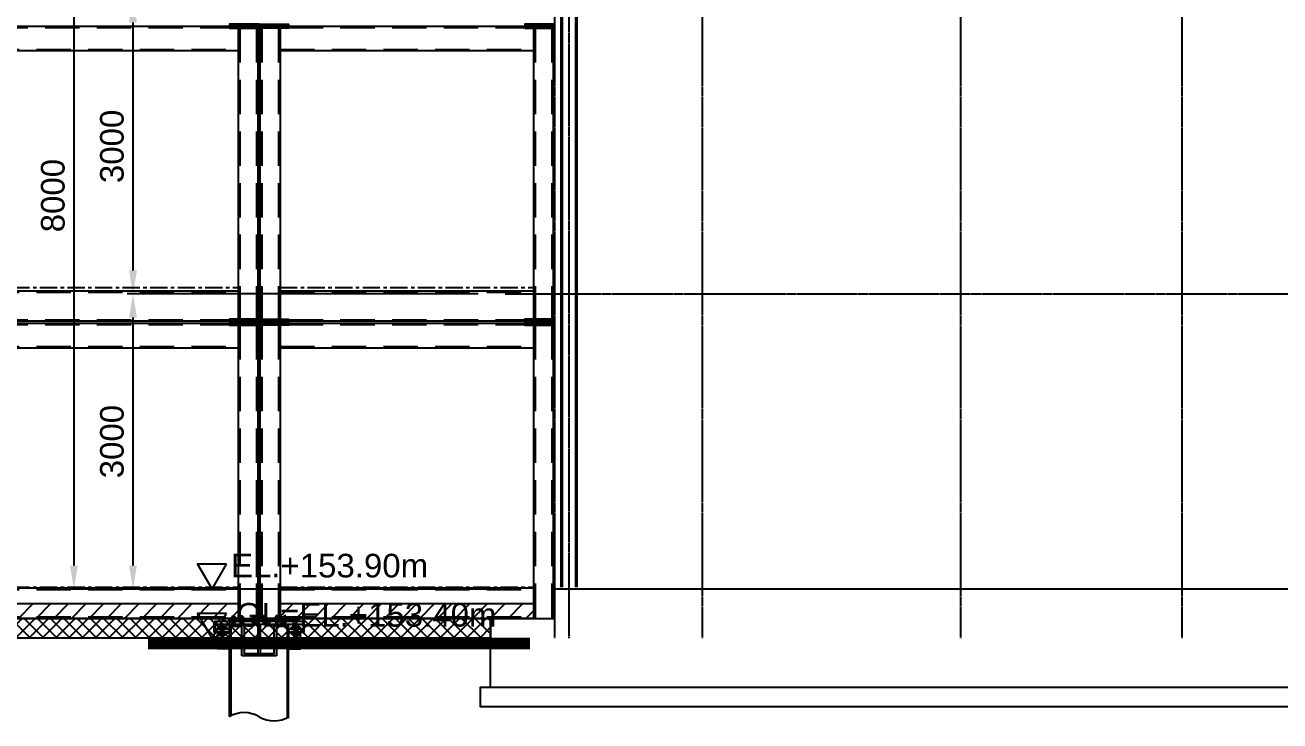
# Model space of a CAD drawing. Header units: millimetres. Extents: x 66027 to 360317, y -114806 to -64032.
# Drawn here: x 304439 to 317186, y -106067 to -98995 of the extents above; entities that cross this region are included whole.
import ezdxf

# ---------------------------------------------------------------- set-up
doc = ezdxf.new("R2010")
doc.units = ezdxf.units.MM
doc.header["$LTSCALE"] = 140
doc.linetypes.add('CENTER', pattern=[2, 1.25, -0.25, 0.25, -0.25])
doc.linetypes.add('HIDDEN', pattern=[0.375, 0.25, -0.125])
doc.layers.get('Defpoints').update_dxf_attribs({"color": 175})
for name, color, linetype in [('AS-CLXM-STEL', 2, 'Continuous'), ('C_CEN', 1, 'CENTER'), ('C_COLUMN-01', 2, 'Continuous'), ('C_CONC', 3, 'Continuous'), ('C_GIRDER', 2, 'Continuous'), ('C_HAT', 253, 'Continuous'), ('C_TEXT_01', 2, 'Continuous'), ('CONC', 3, 'Continuous'), ('DIM-SCALE', 7, 'Continuous'), ('finish', 1, 'Continuous'), ('PLATE', 2, 'Continuous'), ('나사산', 1, 'Continuous'), ('중심선', 1, 'CENTER')]:
    doc.layers.add(name, color=color, linetype=linetype)
doc.styles.add('Arial', font='arial.ttf')
doc.dimstyles.new('일반도면_0050', dxfattribs={"dimtxt": 200, "dimasz": 200, "dimexe": 50, "dimexo": 250, "dimgap": 75, "dimtad": 1, "dimdec": 0, "dimzin": 0, "dimdsep": 46, "dimtxsty": 'Arial', "dimcen": -250, "dimclrd": 7, "dimclre": 7, "dimclrt": 2, "dimadec": 0, "dimazin": 0, "dimtfac": 1, "dimtdec": 0, "dimtix": 1, "dimtmove": 2, "dimatfit": 3, "dimfxl": 1, "dimtolj": 1, "dimtzin": 0, "dimarcsym": 0})

# ---------------------------------------------------------------- blocks, each defined once
blk = doc.blocks.new('*D205')
at = {"layer": 'Defpoints', "color": 0}
for p in [(309341, -96728), (304935, -104728), (309566, -104728)]:
    blk.add_point(p, dxfattribs=at)
at = {"layer": 'DIM-SCALE', "color": 7, "lineweight": -2}
for p, q in [((309041, -96728), (304875, -96728)), ((304935, -96968), (304935, -104488)), ((309266, -104728), (304875, -104728))]:
    blk.add_line(p, q, dxfattribs=at)
at = {"layer": 'DIM-SCALE', "color": 7}
for points in [[(304895, -96968), (304975, -96968), (304935, -96728)], [(304895, -104488), (304975, -104488), (304935, -104728)]]:
    blk.add_solid(points, dxfattribs=at)
at = {"layer": 'DIM-SCALE', "color": 2, "insert": (304722, -100728), "char_height": 240, "attachment_point": 5, "rotation": 90, "style": 'Arial'}
blk.add_mtext('\\A1;8000', dxfattribs=at)
blk = doc.blocks.new('*D207')
at = {"layer": 'Defpoints', "color": 0}
for p in [(309341, -101728), (305535, -104728), (307535, -104728)]:
    blk.add_point(p, dxfattribs=at)
at = {"layer": 'DIM-SCALE', "color": 7, "lineweight": -2}
for p, q in [((309041, -101728), (305475, -101728)), ((305535, -101968), (305535, -104488)), ((307235, -104728), (305475, -104728))]:
    blk.add_line(p, q, dxfattribs=at)
at = {"layer": 'DIM-SCALE', "color": 7}
for points in [[(305495, -101968), (305575, -101968), (305535, -101728)], [(305495, -104488), (305575, -104488), (305535, -104728)]]:
    blk.add_solid(points, dxfattribs=at)
at = {"layer": 'DIM-SCALE', "color": 2, "insert": (305322, -103228), "char_height": 240, "attachment_point": 5, "rotation": 90, "style": 'Arial'}
blk.add_mtext('\\A1;3000', dxfattribs=at)
blk = doc.blocks.new('*D208')
at = {"layer": 'Defpoints', "color": 0}
for p in [(309341, -98728), (305535, -101728), (309341, -101728)]:
    blk.add_point(p, dxfattribs=at)
at = {"layer": 'DIM-SCALE', "color": 7, "lineweight": -2}
for p, q in [((309041, -98728), (305475, -98728)), ((305535, -98968), (305535, -101488)), ((309041, -101728), (305475, -101728))]:
    blk.add_line(p, q, dxfattribs=at)
at = {"layer": 'DIM-SCALE', "color": 7}
for points in [[(305495, -98968), (305575, -98968), (305535, -98728)], [(305495, -101488), (305575, -101488), (305535, -101728)]]:
    blk.add_solid(points, dxfattribs=at)
at = {"layer": 'DIM-SCALE', "color": 2, "insert": (305322, -100228), "char_height": 240, "attachment_point": 5, "rotation": 90, "style": 'Arial'}
blk.add_mtext('\\A1;3000', dxfattribs=at)
blk = doc.blocks.new('_DatumFilled')
at = {"color": 0, "linetype": 'ByBlock'}
blk.add_solid([(0, 0.58), (-1, 0), (0, -0.58)], dxfattribs=at)
blk = doc.blocks.new('A$C6AAD2DAC')
at = {"layer": 'C_GIRDER'}
h = blk.add_hatch(dxfattribs=at)
h.set_pattern_fill('AR-CONC', color=8, scale=5, style=0)
h.set_pattern_definition([(50, (-570551.594, 28468.113), (35.8630091, -3.1376067), [3.75, -41.25]), (355, (-570551.594, 28468.113), (-6.9375667, 37.6096067), [3, -33]), (100.4514, (-570548.605, 28467.85), (28.925469, 34.471977), [3.1870095, -35.0571056]), (46.1842, (-570551.594, 28478.113), (53.3620524, -8.2759507), [5.625, -61.875]), (96.6356, (-570547.147, 28477.423), (46.7331353, 48.7058935), [4.7805144, -52.58565]), (351.1842, (-570551.594, 28478.113), (46.733097, 48.70593), [4.5, -49.5]), (21, (-570546.594, 28475.613), (29.8453526, -20.1309445), [3.75, -41.25]), (326, (-570546.594, 28475.613), (12.1657666, 36.2575023), [3, -33]), (71.4514, (-570544.107, 28473.936), (42.0111314, 16.1265248), [3.1870095, -35.0571056]), (37.5, (-570551.594, 28468.113), (0.60799277, 16.6446927), [0, -32.6, 0, -33.5, 0, -33.125]), (7.5, (-570551.594, 28468.113), (13.15347687, 19.7205856), [0, -19.1, 0, -31.85, 0, -12.625]), (327.5, (-570562.744, 28468.113), (26.6911218, -1.1277436), [0, -12.5, 0, -39, 0, -51.75]), (317.5, (-570567.744, 28468.113), (29.1593085, 5.0052491), [0, -16.25, 0, -25.9, 0, -36.75])])
h.paths.add_polyline_path([(66, -30), (6, -30), (6, -80), (31, -80), (31, -70), (58, -70), (56, -69, -0.038368), (54, -68), (54, -48, -0.038368), (56, -47), (58, -46), (66, -46)])
h.paths.add_polyline_path([(156, -50), (170, -50), (306, -50), (306, -30), (96, -30), (96, -46), (104, -46), (106, -47, -0.038368), (108, -48), (108, -68, -0.038368), (106, -69), (104, -70), (131, -70), (131, -80), (156, -80)])
h.paths.add_polyline_path([(779, -33), (790, -36), (792, -30), (606, -30), (606, -50), (742, -50), (756, -50), (756, -80), (781, -80), (781, -70), (808, -70), (806, -69, -0.038368), (804, -68), (804, -48, -0.038368), (806, -47), (808, -46), (816, -46), (816, -30), (792, -30), (790, -36), (794, -36), (778, -69)])
h.paths.add_polyline_path([(906, -30), (846, -30), (846, -46), (854, -46), (856, -47, -0.038368), (858, -48), (858, -68, -0.038368), (856, -69), (854, -70), (881, -70), (881, -80), (906, -80)])
h.paths.add_polyline_path([(281, -50), (281, -350), (631, -350), (631, -50), (606, -50), (606, -330), (306, -330), (306, -50)])
at = {"layer": 'C_HAT'}
h = blk.add_hatch(dxfattribs=at)
h.set_pattern_fill('ANSI31', color=8, scale=100, style=0)
h.set_pattern_definition([(45, (-574219.121, 21868.165), (-8.83883476, 8.83883476), [])])
h.paths.add_polyline_path([(456, 30), (156, 30), (156, 10), (456, 10)])
h = blk.add_hatch(dxfattribs=at)
h.set_pattern_fill('ANSI31', color=8, scale=100, style=0)
h.set_pattern_definition([(135, (575131.121, 21868.165), (8.83883476, 8.83883476), [])])
h.paths.add_polyline_path([(456, 30), (756, 30), (756, 10), (456, 10)])
at = {"color": 8}
for p, q in [((181, 46), (179, 45)), ((179, 45), (179, 31)), ((181, 30), (179, 31)), ((211, 46), (181, 46)), ((211, 30), (181, 30)), ((186, 56), (187, 57)), ((186, -29), (186, 56)), ((186, 56), (206, 56)), ((187, 57), (205, 57)), ((187, 45), (187, 31)), ((205, 57), (206, 56)), ((205, 45), (205, 31)), ((206, 56), (206, -29)), ((213, 45), (211, 46)), ((213, 31), (211, 30)), ((213, 45), (213, 31)), ((262, 46), (260, 45)), ((260, 45), (260, 31)), ((262, 30), (260, 31)), ((292, 46), (262, 46)), ((292, 30), (262, 30)), ((267, 56), (268, 57)), ((267, -29), (267, 56)), ((267, 56), (287, 56)), ((268, 57), (286, 57)), ((268, 45), (268, 31)), ((286, 57), (287, 56)), ((286, 45), (286, 31)), ((287, 56), (287, -29)), ((294, 45), (292, 46)), ((294, 31), (292, 30)), ((294, 45), (294, 31)), ((391, 46), (389, 45)), ((389, 45), (389, 31)), ((391, 30), (389, 31)), ((421, 46), (391, 46)), ((421, 30), (391, 30)), ((396, 56), (397, 57)), ((396, -29), (396, 56)), ((396, 56), (416, 56)), ((397, 57), (415, 57)), ((397, 45), (397, 31)), ((415, 57), (416, 56)), ((415, 45), (415, 31)), ((416, 56), (416, -29)), ((423, 45), (421, 46)), ((423, 31), (421, 30)), ((423, 45), (423, 31)), ((489, 45), (491, 46)), ((489, 45), (489, 31)), ((489, 31), (491, 30)), ((491, 46), (521, 46)), ((491, 30), (521, 30)), ((497, 57), (496, 56)), ((516, 56), (496, 56)), ((496, 56), (496, -29)), ((515, 57), (497, 57)), ((497, 45), (497, 31)), ((516, 56), (515, 57)), ((515, 45), (515, 31)), ((516, -29), (516, 56)), ((521, 46), (523, 45)), ((521, 30), (523, 31)), ((523, 45), (523, 31)), ((618, 45), (620, 46)), ((618, 45), (618, 31)), ((618, 31), (620, 30)), ((620, 46), (650, 46)), ((620, 30), (650, 30)), ((626, 57), (625, 56)), ((645, 56), (625, 56)), ((625, 56), (625, -29)), ((644, 57), (626, 57)), ((626, 45), (626, 31)), ((645, 56), (644, 57)), ((644, 45), (644, 31)), ((645, -29), (645, 56)), ((650, 46), (652, 45)), ((650, 30), (652, 31)), ((652, 45), (652, 31)), ((699, 45), (701, 46)), ((699, 45), (699, 31)), ((699, 31), (701, 30)), ((701, 46), (731, 46)), ((701, 30), (731, 30)), ((707, 57), (706, 56)), ((726, 56), (706, 56)), ((706, 56), (706, -29)), ((725, 57), (707, 57)), ((707, 45), (707, 31)), ((726, 56), (725, 57)), ((725, 45), (725, 31)), ((726, -29), (726, 56)), ((731, 46), (733, 45)), ((731, 30), (733, 31)), ((733, 45), (733, 31)), ((58, -46), (54, -48)), ((54, -48), (54, -68)), ((58, -70), (54, -68)), ((58, -120), (54, -122)), ((54, -122), (54, -142)), ((104, -46), (58, -46)), ((104, -70), (58, -70)), ((104, -120), (58, -120)), ((66, -32), (68, -30)), ((66, -32), (66, -150)), ((66, -32), (96, -32)), ((68, -30), (94, -30)), ((68, -48), (68, -68)), ((68, -122), (68, -142)), ((94, -30), (96, -32)), ((94, -48), (94, -68)), ((94, -122), (94, -142)), ((96, -150), (96, -32)), ((108, -48), (104, -46)), ((108, -68), (104, -70)), ((108, -122), (104, -120)), ((108, -48), (108, -68)), ((108, -122), (108, -142)), ((186, -29), (206, -29)), ((186, -29), (187, -30)), ((187, -30), (205, -30)), ((205, -30), (206, -29)), ((256, -30), (257, -29)), ((267, -29), (287, -29)), ((267, -29), (268, -30)), ((268, -30), (286, -30)), ((396, -29), (416, -29)), ((396, -29), (397, -30)), ((397, -30), (415, -30)), ((415, -30), (416, -29)), ((516, -29), (496, -29)), ((497, -30), (496, -29)), ((515, -30), (497, -30)), ((516, -29), (515, -30)), ((645, -29), (625, -29)), ((644, -30), (626, -30)), ((645, -29), (644, -30)), ((656, -30), (655, -29)), ((726, -29), (706, -29)), ((707, -30), (706, -29)), ((725, -30), (707, -30)), ((726, -29), (725, -30)), ((804, -48), (808, -46)), ((804, -48), (804, -68)), ((804, -68), (808, -70)), ((804, -122), (808, -120)), ((804, -122), (804, -142)), ((808, -46), (854, -46)), ((808, -70), (854, -70)), ((808, -120), (854, -120)), ((818, -30), (816, -32)), ((816, -150), (816, -32)), ((846, -32), (816, -32)), ((844, -30), (818, -30)), ((818, -48), (818, -68)), ((818, -122), (818, -142)), ((846, -32), (844, -30)), ((844, -48), (844, -68)), ((844, -122), (844, -142)), ((846, -32), (846, -150)), ((854, -46), (858, -48)), ((854, -70), (858, -68)), ((854, -120), (858, -122)), ((858, -48), (858, -68)), ((858, -122), (858, -142)), ((58, -144), (54, -142)), ((104, -144), (58, -144)), ((66, -150), (96, -150)), ((66, -150), (68, -152)), ((68, -152), (94, -152)), ((94, -152), (96, -150)), ((108, -142), (104, -144)), ((804, -142), (808, -144)), ((808, -144), (854, -144)), ((846, -150), (816, -150)), ((818, -152), (816, -150)), ((844, -152), (818, -152)), ((846, -150), (844, -152)), ((854, -144), (858, -142))]:
    blk.add_line(p, q, dxfattribs=at)
for points in [[(226, 10), (166, 10), (166, 0), (226, 0)], [(307, 10), (247, 10), (247, 0), (307, 0)], [(436, 10), (376, 10), (376, 0), (436, 0)], [(476, 10), (536, 10), (536, 0), (476, 0)], [(605, 10), (665, 10), (665, 0), (605, 0)], [(686, 10), (746, 10), (746, 0), (686, 0)], [(31, -70), (131, -70), (131, -80), (31, -80)], [(31, -120), (131, -120), (131, -110), (31, -110)], [(36, -110), (136, -110), (156, -130), (156, -280), (36, -280)], [(876, -110), (776, -110), (756, -130), (756, -280), (876, -280)], [(881, -70), (781, -70), (781, -80), (881, -80)], [(881, -120), (781, -120), (781, -110), (881, -110)]]:
    blk.add_lwpolyline(points, close=True, dxfattribs=at)
for centre, radius, start, end in [((183, 38), 7.66, 55.591, 124.409), ((183, 38), 7.66, 235.591, 304.409), ((196, 16), 30, 90.4002, 107.1986), ((196, 60), 30, 252.8014, 269.5998), ((196, 16), 30, 72.8014, 89.5998), ((196, 60), 30, 270.4002, 287.1986), ((209, 38), 7.66, 55.591, 124.409), ((209, 38), 7.66, 235.591, 304.409), ((264, 38), 7.66, 55.591, 124.409), ((264, 38), 7.66, 235.591, 304.409), ((277, 16), 30, 90.4002, 107.1986), ((277, 60), 30, 252.8014, 269.5998), ((277, 16), 30, 72.8014, 89.5998), ((277, 60), 30, 270.4002, 287.1986), ((290, 38), 7.66, 55.591, 124.409), ((290, 38), 7.66, 235.591, 304.409), ((393, 38), 7.66, 55.591, 124.409), ((393, 38), 7.66, 235.591, 304.409), ((406, 16), 30, 90.4002, 107.1986), ((406, 60), 30, 252.8014, 269.5998), ((406, 16), 30, 72.8014, 89.5998), ((406, 60), 30, 270.4002, 287.1986), ((419, 38), 7.66, 55.591, 124.409), ((419, 38), 7.66, 235.591, 304.409), ((493, 38), 7.66, 55.591, 124.409), ((493, 38), 7.66, 235.591, 304.409), ((506, 16), 30, 90.4002, 107.1986), ((506, 60), 30, 252.8014, 269.5998), ((506, 16), 30, 72.8014, 89.5998), ((506, 60), 30, 270.4002, 287.1986), ((519, 38), 7.66, 55.591, 124.409), ((519, 38), 7.66, 235.591, 304.409), ((622, 38), 7.66, 55.591, 124.409), ((622, 38), 7.66, 235.591, 304.409), ((635, 16), 30, 90.4002, 107.1986), ((635, 60), 30, 252.8014, 269.5998), ((635, 16), 30, 72.8014, 89.5998), ((635, 60), 30, 270.4002, 287.1986), ((648, 38), 7.66, 55.591, 124.409), ((648, 38), 7.66, 235.591, 304.409), ((703, 38), 7.66, 55.591, 124.409), ((703, 38), 7.66, 235.591, 304.409), ((716, 16), 30, 90.4002, 107.1986), ((716, 60), 30, 252.8014, 269.5998), ((716, 16), 30, 72.8014, 89.5998), ((716, 60), 30, 270.4002, 287.1986), ((729, 38), 7.66, 55.591, 124.409), ((729, 38), 7.66, 235.591, 304.409), ((61, -58), 11.7, 55.591, 124.409), ((61, -58), 11.7, 235.591, 304.409), ((61, -132), 11.7, 55.591, 124.409), ((81, -92), 46, 90.4002, 107.1986), ((81, -24), 46, 252.8014, 269.5998), ((81, -166), 46, 90.4002, 107.1986), ((81, -92), 46, 72.8014, 89.5998), ((81, -24), 46, 270.4002, 287.1986), ((81, -166), 46, 72.8014, 89.5998), ((101, -58), 11.7, 55.591, 124.409), ((101, -58), 11.7, 235.591, 304.409), ((101, -132), 11.7, 55.591, 124.409), ((811, -58), 11.7, 55.591, 124.409), ((811, -58), 11.7, 235.591, 304.409), ((811, -132), 11.7, 55.591, 124.409), ((831, -92), 46, 90.4002, 107.1986), ((831, -24), 46, 252.8014, 269.5998), ((831, -166), 46, 90.4002, 107.1986), ((831, -92), 46, 72.8014, 89.5998), ((831, -24), 46, 270.4002, 287.1986), ((831, -166), 46, 72.8014, 89.5998), ((851, -58), 11.7, 55.591, 124.409), ((851, -58), 11.7, 235.591, 304.409), ((851, -132), 11.7, 55.591, 124.409), ((61, -132), 11.7, 235.591, 304.409), ((81, -98), 46, 252.8014, 269.5998), ((81, -98), 46, 270.4002, 287.1986), ((101, -132), 11.7, 235.591, 304.409), ((811, -132), 11.7, 235.591, 304.409), ((831, -98), 46, 252.8014, 269.5998), ((831, -98), 46, 270.4002, 287.1986), ((851, -132), 11.7, 235.591, 304.409)]:
    blk.add_arc(centre, radius, start, end, dxfattribs=at)
at = {"layer": 'C_CEN', "color": 8, "linetype": 'Continuous'}
for centre, start, end in [((304, -1225), 59.1258, 120.8742), ((608, -715), 239.1258, 300.8742)]:
    blk.add_arc(centre, 297, start, end, dxfattribs=at)
at = {"layer": 'C_GIRDER', "color": 8}
for p, q in [((281, -350), (281, -50)), ((631, -50), (631, -350)), ((631, -350), (281, -350))]:
    blk.add_line(p, q, dxfattribs=at)
for points in [[(0, 0), (6, 0), (6, -110), (0, -110)], [(456, 10), (156, 10), (156, 30), (456, 30)], [(456, 10), (756, 10), (756, 30), (456, 30)], [(912, 0), (906, 0), (906, -110), (912, -110)], [(306, -30), (606, -30), (606, -330), (306, -330)], [(446, -30), (466, -30), (466, -330), (446, -330)]]:
    blk.add_lwpolyline(points, close=True, dxfattribs=at)
at = {"layer": 'CONC', "color": 8}
for points in [[(170, -960), (170, -50), (281, -50)], [(631, -50), (742, -50), (742, -980)]]:
    blk.add_lwpolyline(points, dxfattribs=at)
at = {"layer": 'PLATE', "color": 8}
for points in [[(906, -30), (906, 0), (6, 0), (6, -30)], [(156, -80), (156, -110), (6, -110), (6, -80)], [(756, -80), (756, -110), (906, -110), (906, -80)]]:
    blk.add_lwpolyline(points, close=True, dxfattribs=at)
for points in [[(156, -967), (156, -50), (170, -50), (170, -960)], [(756, -973), (756, -50), (742, -50), (742, -980)]]:
    blk.add_lwpolyline(points, dxfattribs=at)
at = {"layer": '나사산', "color": 8}
for p, q in [((187, 57), (187, -30)), ((205, 57), (205, -30)), ((268, 57), (268, -30)), ((286, 57), (286, -30)), ((397, 57), (397, -30)), ((415, 57), (415, -30)), ((497, 57), (497, -30)), ((515, 57), (515, -30)), ((626, 57), (626, -30)), ((644, 57), (644, -30)), ((707, 57), (707, -30)), ((725, 57), (725, -30)), ((68, -152), (68, -32)), ((94, -152), (94, -32)), ((818, -152), (818, -32)), ((844, -152), (844, -32))]:
    blk.add_line(p, q, dxfattribs=at)
at = {"layer": '중심선', "color": 8}
for p, q in [((196, -32), (196, 59)), ((196, 28), (196, 48)), ((196, 45), (196, -31)), ((277, -32), (277, 59)), ((277, 28), (277, 48)), ((277, 45), (277, -31)), ((406, -32), (406, 59)), ((406, 28), (406, 48)), ((406, 45), (406, -31)), ((506, -32), (506, 59)), ((506, 28), (506, 48)), ((506, 45), (506, -31)), ((635, -32), (635, 59)), ((635, 28), (635, 48)), ((635, 45), (635, -31)), ((716, -32), (716, 59)), ((716, 28), (716, 48)), ((716, 45), (716, -31)), ((81, -20), (81, -152)), ((81, -30), (81, -22)), ((81, -152), (81, -118)), ((831, -20), (831, -152)), ((831, -30), (831, -22)), ((831, -152), (831, -118))]:
    blk.add_line(p, q, dxfattribs=at)
at = {"color": 8, "yscale": 20, "zscale": 20}
for p, xscale in [((156, -80), 20), ((756, -80), -20)]:
    blk.add_blockref('_DatumFilled', p, dxfattribs=dict(at, xscale=xscale))
blk = doc.blocks.new('A$C72F612F9')
at = {"layer": 'C_GIRDER'}
h = blk.add_hatch(dxfattribs=at)
h.set_pattern_fill('ANSI37', color=8, scale=30)
h.set_pattern_definition([(45, (-538626.01, 32854.9), (-67.351921, 67.351921), []), (135, (-538626.01, 32854.9), (-67.351921, -67.351921), [])])
h.paths.add_polyline_path([(-650, -500), (-650, -300), (-9150, -300), (-9150, -500)])
at = {"layer": 'finish'}
h = blk.add_hatch(dxfattribs=at)
h.set_pattern_fill('ANSI31', color=8, scale=40, style=0)
h.set_pattern_definition([(45, (-541626.01, 32854.9), (-89.80256, 89.80256), [])])
h.paths.add_polyline_path([(-3214, -150), (-5787, -150), (-5787, -300), (-3214, -300)])
h = blk.add_hatch(dxfattribs=at)
h.set_pattern_fill('ANSI31', color=8, scale=40, style=0)
h.set_pattern_definition([(45, (-538626.01, 32854.9), (-89.80256, 89.80256), [])])
h.paths.add_polyline_path([(-214, -150), (-2787, -150), (-2787, -300), (-214, -300)])
at = {"layer": 'C_CEN', "color": 8}
for p, q in [((-5787, 3062), (-3213, 3062)), ((-2787, 3062), (-213, 3062)), ((-5787, 3030), (-3213, 3030)), ((-2787, 3030), (-213, 3030)), ((-5787, 16), (-3214, 16)), ((-5787, 10), (-3214, 10)), ((-3214, 16), (-3214, 10)), ((-2787, 16), (-214, 16)), ((-2787, 10), (-214, 10)), ((-214, 16), (-214, 10))]:
    blk.add_line(p, q, dxfattribs=at)
at = {"layer": 'C_COLUMN-01', "color": 8}
for points in [[(-3213, 5700), (-3213, 2740)], [(-3010, 2740), (-3010, 5700)], [(-2990, 2740), (-2990, 5700)], [(-2787, 5700), (-2787, 2740)], [(-213, 5700), (-213, 2740)], [(-10, 2740), (-10, 5700)], [(-3213, 2680), (-3213, -300), (-3010, -300), (-3010, 2680)], [(-2787, 2680), (-2787, -300), (-2990, -300), (-2990, 2680)], [(-213, 2680), (-213, -300), (-10, -300), (-10, 2680)]]:
    blk.add_lwpolyline(points, dxfattribs=at)
at = {"layer": 'C_CONC', "color": 8}
for p, q in [((0, -300), (0, 0)), ((0, 0), (21000, 0)), ((-650, -1000), (-650, -300)), ((-650, -300), (0, -300)), ((-650, -1000), (21750, -1000))]:
    blk.add_line(p, q, dxfattribs=at)
at = {"layer": 'C_CONC', "color": 8, "ltscale": 0.1}
for points in [[(-650, -500), (-3000, -500), (-3000, -300), (-650, -300), (-650, -500)], [(21850, -1200), (-750, -1200), (-750, -1000), (21850, -1000), (21850, -1200)]]:
    blk.add_lwpolyline(points, dxfattribs=at)
at = {"layer": 'C_GIRDER', "color": 8, "linetype": 'HIDDEN', "ltscale": 10}
for p, q in [((-5700, 5707), (-3300, 5707)), ((-3197, 5700), (-3197, 2740)), ((-3026, 5700), (-3026, 2740)), ((-2974, 5700), (-2974, 2740)), ((-2803, 5700), (-2803, 2740)), ((-2700, 5707), (-300, 5707)), ((-197, 5700), (-197, 2740)), ((-26, 5700), (-26, 2740)), ((-5787, 5482), (-3213, 5482)), ((-2787, 5482), (-213, 5482)), ((-5787, 3014), (-3213, 3014)), ((-2787, 3014), (-213, 3014)), ((-5700, 2736), (-3300, 2736)), ((-5700, 2687), (-3300, 2687)), ((-3197, 2680), (-3197, -300)), ((-3026, 2680), (-3026, -300)), ((-2974, 2680), (-2974, -300)), ((-2803, 2680), (-2803, -300)), ((-2700, 2736), (-300, 2736)), ((-2700, 2687), (-300, 2687)), ((-197, 2680), (-197, -300)), ((-26, 2680), (-26, -300)), ((-5787, 2462), (-3213, 2462)), ((-2787, 2462), (-213, 2462)), ((-5787, -6), (-3214, -6)), ((-2787, -6), (-214, -6)), ((-5787, -284), (-3214, -284)), ((-2787, -284), (-214, -284))]:
    blk.add_line(p, q, dxfattribs=at)
at = {"layer": 'C_GIRDER', "color": 8}
for points in [[(-3000, 5740), (-3300, 5740), (-3300, 5720), (-3000, 5720)], [(-3000, 5740), (-2700, 5740), (-2700, 5720), (-3000, 5720)], [(0, 5740), (-300, 5740), (-300, 5720), (0, 5720)], [(-3000, 5720), (-3300, 5720), (-3300, 5700), (-3000, 5700)], [(-3000, 5720), (-2700, 5720), (-2700, 5700), (-3000, 5700)], [(0, 5720), (-300, 5720), (-300, 5700), (0, 5700)], [(-3000, 2740), (-3300, 2740), (-3300, 2720), (-3000, 2720)], [(-3000, 2720), (-3300, 2720), (-3300, 2700), (-3000, 2700)], [(-3000, 2700), (-3300, 2700), (-3300, 2680), (-3000, 2680)], [(-3000, 2740), (-2700, 2740), (-2700, 2720), (-3000, 2720)], [(-3000, 2720), (-2700, 2720), (-2700, 2700), (-3000, 2700)], [(-3000, 2700), (-2700, 2700), (-2700, 2680), (-3000, 2680)], [(0, 2740), (-300, 2740), (-300, 2720), (0, 2720)], [(0, 2720), (-300, 2720), (-300, 2700), (0, 2700)], [(0, 2700), (-300, 2700), (-300, 2680), (0, 2680)], [(-5787, 10), (-3214, 10), (-3214, -300), (-5787, -300)], [(-2787, 10), (-214, 10), (-214, -300), (-2787, -300)]]:
    blk.add_lwpolyline(points, close=True, dxfattribs=at)
for points in [[(-5787, 5720), (-3213, 5720)], [(-3213, 5700), (-3213, 5468), (-5787, 5468), (-5787, 5700)], [(-2787, 5720), (-213, 5720)], [(-213, 5700), (-213, 5468), (-2787, 5468), (-2787, 5700)], [(-5787, 2740), (-5787, 3030), (-3213, 3030), (-3213, 2740)], [(-2787, 2740), (-2787, 3030), (-213, 3030), (-213, 2740)], [(-3213, 2720), (-3213, 2720), (-5787, 2720)], [(-5787, 2700), (-3213, 2700)], [(-3213, 2680), (-3213, 2448), (-5787, 2448), (-5787, 2680)], [(-213, 2720), (-213, 2720), (-2787, 2720)], [(-2787, 2700), (-213, 2700)], [(-213, 2680), (-213, 2448), (-2787, 2448), (-2787, 2680)]]:
    blk.add_lwpolyline(points, dxfattribs=at)
at = {"layer": 'finish', "color": 8}
for p, q in [((-5787, -150), (-3214, -150)), ((-3214, -150), (-3214, -300)), ((-2787, -150), (-214, -150)), ((-2787, -150), (-2787, -300)), ((-214, -150), (-214, -300)), ((-5787, -300), (-3214, -300)), ((-2787, -300), (-214, -300))]:
    blk.add_line(p, q, dxfattribs=at)
blk.add_lwpolyline([(-9150, -300), (-650, -300), (-650, -500), (-9150, -500)], close=True, dxfattribs=at)
blk.add_blockref('A$C6AAD2DAC', (-3456, -330), dxfattribs=at)

msp = doc.modelspace()

# ---------------------------------------------------------------- linework, layer by layer
at = {"color": 2}
for p, q in [((305690.6, -105228.2), (309566.2, -105228.2)), ((305690.6, -105248.2), (309566.2, -105248.2)), ((305690.6, -105268.2), (309566.2, -105268.2)), ((305690.6, -105288.2), (309566.2, -105288.2)), ((305690.6, -105308.2), (309566.2, -105308.2)), ((305690.6, -105328.2), (309566.2, -105328.2))]:
    msp.add_line(p, q, dxfattribs=at)
at = {"color": 1, "elevation": 0}
for points in [[(306484, -104474.8), (306191.3, -104474.8), (306337.7, -104728.2)], [(306484, -104974.8), (306191.3, -104974.8), (306337.7, -105228.2)]]:
    msp.add_lwpolyline(points, close=True, dxfattribs=at)
at = {"layer": 'AS-CLXM-STEL', "color": 8}
for p, q in [((309886.2, -104709), (309886.2, -96725)), ((309898.2, -104709), (309898.2, -96725)), ((310034.2, -104709), (310034.2, -96725)), ((310046.2, -104709), (310046.2, -96725))]:
    msp.add_line(p, q, dxfattribs=at)
at = {"layer": 'C_CEN', "color": 1, "ltscale": 0.1}
for p, q in [((309816.2, -95225), (309816.2, -105225)), ((311316.2, -95225), (311316.2, -105225)), ((313941.2, -95225), (313941.2, -105225)), ((316191.2, -95225), (316191.2, -105225)), ((309966.2, -105225), (309966.2, -96725)), ((309316.2, -101725), (331316.2, -101725))]:
    msp.add_line(p, q, dxfattribs=at)

# ---------------------------------------------------------------- block references
at = {"layer": 'C_CEN'}
msp.add_blockref('A$C72F612F9', (309816.2, -104725), dxfattribs=at)

# ---------------------------------------------------------------- texts
at = {"layer": 'C_TEXT_01', "style": 'Arial'}
for s, p in [('EL.+153.90m', (306529.7, -104608.7)), ('GL=EL.+153.40m', (306581, -105108.7))]:
    msp.add_text(s, height=240, dxfattribs=at).set_placement(p)

# ---------------------------------------------------------------- dimensions: what is measured, and where the dimension line sits
at = {"layer": 'DIM-SCALE'}
for base, p1, p2, angle, picture, middle in [((304934.8, -104728.2), (309341.2, -96728.2), (309566.2, -104728.2), 270, '*D205', (304722.2, -100728.2)), ((305534.8, -101728.2), (309341.2, -98728.2), (309341.2, -101728.2), 90, '*D208', (305322.2, -100228.2)), ((305534.8, -104728.2), (309341.2, -101728.2), (307534.8, -104728.2), 90, '*D207', (305322.2, -103228.2))]:
    dim = msp.add_linear_dim(base=base, p1=p1, p2=p2, angle=angle, dimstyle='일반도면_0050', override={"dimscale": 1.2}, dxfattribs=at)
    dim.commit()
    dim.dimension.update_dxf_attribs({"geometry": picture, "text_midpoint": middle})

doc.saveas('drawing.dxf')
